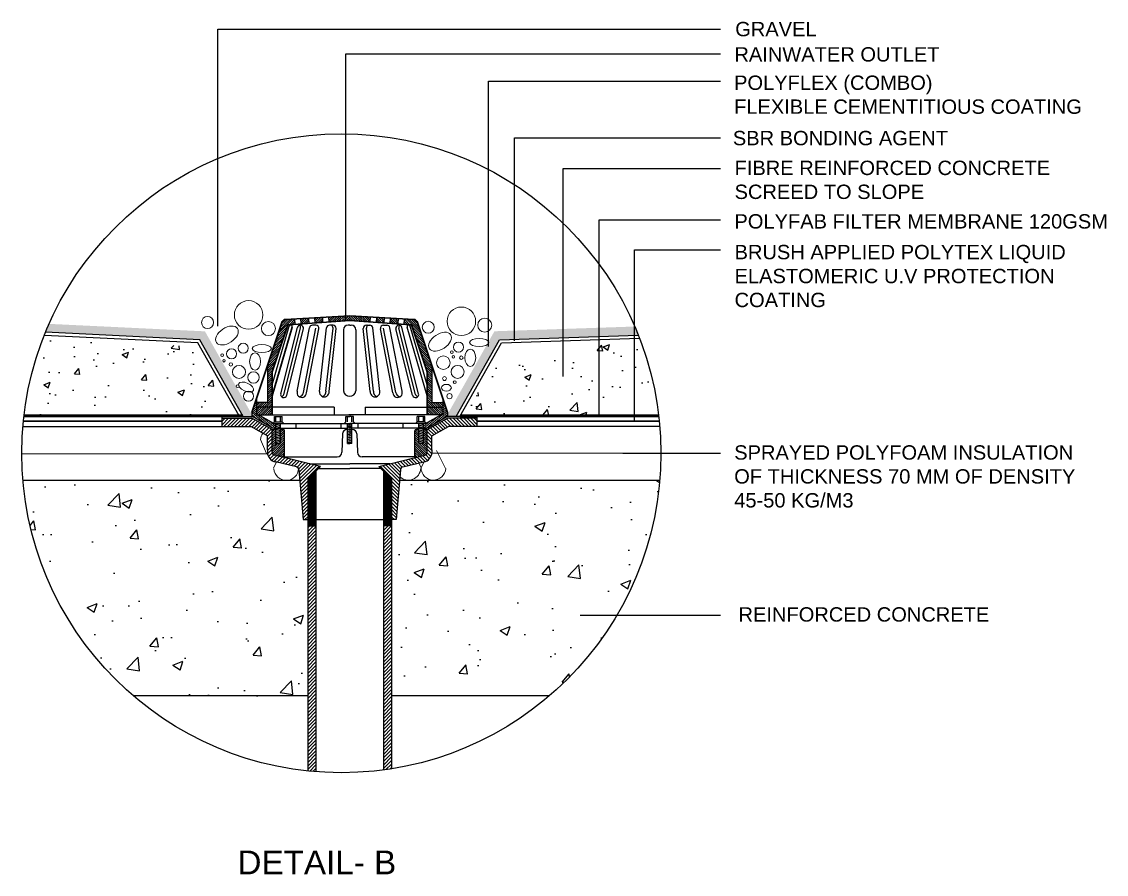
# Model space of a CAD drawing. Header units: centimetres. Extents: x 1605 to 42208, y -25271 to 62166.
# Drawn here: x 26863 to 41965, y 50290 to 62166 of the extents above; entities that cross this region are included whole.
import ezdxf

# ---------------------------------------------------------------- set-up
doc = ezdxf.new("R2010")
doc.units = ezdxf.units.CM
doc.header["$LTSCALE"] = 100
doc.header["$MEASUREMENT"] = 0
for name, color, linetype in [('1', 7, 'Continuous'), ('DET-DET', 4, 'Continuous'), ('LIST', 7, 'Continuous'), ('PL-BW', 1, 'Continuous'), ('WALL', 2, 'Continuous')]:
    doc.layers.add(name, color=color, linetype=linetype)
doc.styles.add('ARIAL', font='arial.ttf')
doc.styles.add('TITLE', font='arial.ttf', dxfattribs={"height": 100})
doc.linetypes.add('BATTING', pattern='A,0.0001,-0.1,[134,ltypeshp.shx,S=0.1,R=0,X=-0.1,Y=0],-0.2,[134,ltypeshp.shx,S=0.1,R=180,X=0.1,Y=0],-0.1', length=0.4001)
doc.dimstyles.get("Standard").update_dxf_attribs({"dimtxt": 0.18, "dimasz": 0.18, "dimexe": 0.18, "dimexo": 0.0625, "dimgap": 0.09, "dimtad": 0, "dimtih": 1, "dimtoh": 1, "dimdec": 4, "dimzin": 0, "dimdsep": 46, "dimtxsty": 'Standard', "dimcen": 0.09, "dimadec": 0, "dimazin": 0, "dimtfac": 1, "dimtdec": 4, "dimtofl": 0, "dimtmove": 0, "dimatfit": 3, "dimfxl": 1, "dimtolj": 1, "dimtzin": 0, "dimarcsym": 0})
pattern_1 = [(50, (-515741.3, 441520.3), (1434.5204, -125.5043), [150, -1650]), (355, (-515741.3, 441520.3), (-277.5027, 1504.3843), [120, -1320]), (100.4514, (-515621.8, 441509.8), (1157.0188, 1378.879), [127.4804, -1402.2842]), (46.1842, (-515741.3, 441920.3), (2134.482, -331.038), [225, -2475]), (96.6356, (-515563.4, 441892.7), (1869.3254, 1948.236), [191.2206, -2103.426]), (351.1842, (-515741.3, 441920.3), (1869.324, 1948.237), [180, -1980]), (21, (-515541.3, 441820.3), (1193.8141, -805.2378), [150, -1650]), (326, (-515541.3, 441820.3), (486.6307, 1450.3), [120, -1320]), (71.4514, (-515441.8, 441753.2), (1680.4453, 645.061), [127.4804, -1402.2842]), (37.5, (-515741.3, 441520.26), (24.3197, 665.7877), [0, -1304, 0, -1340, 0, -1325]), (7.5, (-515741.3, 441520.26), (526.1391, 788.8234), [0, -764, 0, -1274, 0, -505]), (327.5, (-516187.3, 441520.26), (1067.64487, -45.10974), [0, -500, 0, -1560, 0, -2070]), (317.5, (-516387.3, 441520.3), (1166.3723, 200.21), [0, -650, 0, -1036, 0, -1470])]

# ---------------------------------------------------------------- blocks, each defined once
blk = doc.blocks.new('*X6')
at = {"color": 0}
for p, q in [((1182, 432.4), (1185.8, 436.3)), ((1182.3, 425.7), (1193.3, 436.7)), ((1182.7, 419), (1200.8, 437.1)), ((1190, 419.2), (1206.8, 436.1)), ((1197.6, 419.8), (1207.2, 429.4)), ((1205.2, 420.3), (1207.6, 422.7)), ((1226.9, 434.9), (1230.7, 438.8)), ((1227.3, 428.2), (1238.2, 439.2)), ((1228, 421.9), (1245.7, 439.6)), ((1235.6, 422.5), (1251.7, 438.6)), ((1243.3, 423), (1252.1, 431.9)), ((1250.9, 423.6), (1252.5, 425.2)), ((1271.8, 437.4), (1275.7, 441.3)), ((1272.2, 430.7), (1283.1, 441.7)), ((1273.7, 425.2), (1290.6, 442.1)), ((1281.3, 425.7), (1298.1, 442.5)), ((1288.9, 426.3), (1305.6, 442.9)), ((1296.5, 426.8), (1313.1, 443.4)), ((1304.1, 427.3), (1320.6, 443.8)), ((1311.8, 427.9), (1328.1, 444.2)), ((1319.4, 428.4), (1335.6, 444.6)), ((1327, 429), (1338.7, 440.7)), ((1334.6, 429.5), (1338.7, 433.6))]:
    blk.add_line(p, q, dxfattribs=at)
blk = doc.blocks.new('*X7')
at = {"color": 0}
for p, q in [((1108.5, 387.2), (1155.8, 434.6)), ((1112, 397.9), (1148.3, 434.2)), ((1115.6, 408.5), (1140.8, 433.7)), ((1119.1, 419.1), (1133.4, 433.3)), ((1144.3, 416), (1161.9, 433.6)), ((1151.9, 416.5), (1162.3, 426.9)), ((1159.5, 417.1), (1162.6, 420.2)), ((1097.9, 355.4), (1129.5, 387.1)), ((1101.4, 366), (1133, 397.7)), ((1105, 376.6), (1136.6, 408.3)), ((1087.3, 323.6), (1118.9, 355.2)), ((1090.8, 334.2), (1122.4, 365.8)), ((1094.4, 344.8), (1126, 376.4)), ((1076.7, 291.8), (1108.3, 323.4)), ((1080.2, 302.4), (1111.8, 334)), ((1083.7, 313), (1115.4, 344.6)), ((1073.7, 281.7), (1104.8, 312.8)), ((1073.7, 274.6), (1101.2, 302.2)), ((1073.7, 267.6), (1097.7, 291.6)), ((1073.7, 260.5), (1094.2, 281)), ((1073.7, 253.4), (1090.6, 270.4)), ((1073.7, 246.4), (1088.7, 261.4)), ((1073.7, 239.3), (1088.7, 254.3)), ((1073.7, 232.2), (1088.7, 247.2)), ((1073.7, 225.1), (1088.7, 240.1)), ((1073.7, 218.1), (1088.7, 233.1)), ((1073.7, 211), (1088.7, 226)), ((1073.7, 203.9), (1088.7, 218.9)), ((1073.7, 196.9), (1088.7, 211.9)), ((1062.6, 150.5), (1088.7, 176.5)), ((1073.7, 189.8), (1088.7, 204.8)), ((1073.7, 182.7), (1088.7, 197.7)), ((1073.7, 175.7), (1088.7, 190.7)), ((1073.7, 168.6), (1088.7, 183.6)), ((1038.7, 161.9), (1042.3, 165.5)), ((1038.7, 154.8), (1049.3, 165.5)), ((1038.7, 147.7), (1041.4, 150.5)), ((1038.7, 140.7), (1048.5, 150.5)), ((1038.7, 133.6), (1055.6, 150.5)), ((1038.7, 126.5), (1062.6, 150.5)), ((1041.4, 150.5), (1056.4, 165.5)), ((1045, 125.8), (1069.7, 150.5)), ((1048.5, 150.5), (1063.5, 165.5)), ((1052.1, 125.8), (1076.8, 150.5)), ((1055.6, 150.5), (1070.6, 165.5)), ((1059.2, 125.8), (1083.8, 150.5)), ((1066.2, 125.8), (1088.7, 148.2)), ((1069.7, 150.5), (1088.7, 169.4)), ((1073.3, 125.8), (1088.7, 141.2)), ((1076.8, 150.5), (1088.7, 162.4)), ((1083.8, 150.5), (1088.7, 155.3)), ((1080.4, 125.8), (1088.7, 134.1)), ((1087.4, 125.8), (1088.7, 127))]:
    blk.add_line(p, q, dxfattribs=at)
blk = doc.blocks.new('*X4')
at = {"color": 0}
for p, q in [((1088.7, 70.4), (1096.8, 78.6)), ((1088.7, 77.5), (1089.8, 78.6)), ((1088.7, 63.4), (1101.2, 75.9)), ((1116.2, 76.7), (1118.1, 78.6)), ((1116.2, 69.7), (1125, 78.4)), ((1116.2, 62.6), (1128.5, 74.9)), ((1088.7, 56.3), (1101.2, 68.8)), ((1088.7, 49.2), (1101.2, 61.7)), ((1088.7, 42.2), (1101.2, 54.7)), ((1088.7, 35.1), (1101.2, 47.6)), ((1088.7, 28), (1101.2, 40.5)), ((1089.7, 0.7), (1128.7, 39.7)), ((1116.2, 55.5), (1128.7, 68)), ((1116.2, 48.4), (1128.7, 60.9)), ((1116.2, 41.4), (1128.7, 53.9)), ((1116.2, 34.3), (1128.7, 46.8)), ((1088.7, 20.9), (1101.2, 33.4)), ((1088.7, 13.9), (1107.6, 32.8)), ((1088.7, 6.8), (1114.7, 32.8)), ((1092.9, -3.1), (1128.7, 32.7)), ((1098.1, -5), (1128.7, 25.6)), ((1103.7, -6.4), (1128.7, 18.5)), ((1109.4, -7.8), (1128.7, 11.4)), ((1115.1, -9.2), (1128.7, 4.4)), ((1120.8, -10.6), (1128.7, -2.7)), ((1126.4, -12), (1128.7, -9.8))]:
    blk.add_line(p, q, dxfattribs=at)
blk = doc.blocks.new('*X3')
at = {"color": 0}
for p, q in [((1204.3, -124), (1218.7, -124)), ((1205.3, -123), (1218.7, -123)), ((1206.3, -122), (1218.7, -122)), ((1207.3, -121), (1218.7, -121)), ((1208.3, -120), (1218.7, -120)), ((1209.3, -119), (1218.7, -119)), ((1210.3, -118), (1218.7, -118)), ((1211.3, -117), (1218.7, -117)), ((1212.3, -116), (1218.7, -116)), ((1213.3, -115), (1218.7, -115)), ((1214.3, -114), (1218.7, -114)), ((1215.3, -113), (1218.7, -113)), ((1216.3, -112), (1218.7, -112)), ((1217.3, -111), (1218.7, -111)), ((1218.3, -110), (1218.7, -110)), ((1203.7, -125), (1218.7, -125)), ((1203.7, -126), (1218.7, -126)), ((1203.7, -127), (1218.7, -127)), ((1203.7, -128), (1218.7, -128)), ((1203.7, -129), (1218.7, -129)), ((1203.7, -130), (1218.7, -130)), ((1203.7, -131), (1218.7, -131)), ((1203.7, -132), (1218.7, -132)), ((1203.7, -133), (1218.7, -133)), ((1203.7, -134), (1218.7, -134)), ((1203.7, -135), (1218.7, -135)), ((1203.7, -136), (1218.7, -136)), ((1203.7, -137), (1218.7, -137)), ((1203.7, -138), (1218.7, -138)), ((1203.7, -139), (1218.7, -139)), ((1203.7, -140), (1218.7, -140)), ((1203.7, -141), (1218.7, -141)), ((1203.7, -142), (1218.7, -142)), ((1203.7, -143), (1218.7, -143)), ((1203.7, -144), (1218.7, -144)), ((1203.7, -145), (1218.7, -145)), ((1203.7, -146), (1218.7, -146)), ((1203.7, -147), (1218.7, -147)), ((1203.7, -148), (1218.7, -148)), ((1203.7, -149), (1218.7, -149)), ((1203.7, -150), (1218.7, -150)), ((1203.7, -151), (1218.7, -151)), ((1203.7, -152), (1218.7, -152)), ((1203.7, -153), (1218.7, -153)), ((1203.7, -154), (1218.7, -154)), ((1203.7, -155), (1218.7, -155)), ((1203.7, -156), (1218.7, -156)), ((1203.7, -157), (1218.7, -157)), ((1203.7, -158), (1218.7, -158)), ((1203.7, -159), (1218.7, -159)), ((1203.7, -160), (1218.7, -160)), ((1203.7, -161), (1218.7, -161)), ((1203.7, -162), (1218.7, -162)), ((1203.7, -163), (1218.7, -163)), ((1203.7, -164), (1218.7, -164)), ((1203.7, -165), (1218.7, -165)), ((1203.7, -166), (1218.7, -166)), ((1203.7, -167), (1218.7, -167)), ((1203.7, -168), (1218.7, -168)), ((1203.7, -169), (1218.7, -169)), ((1203.7, -170), (1218.7, -170)), ((1203.7, -171), (1218.7, -171)), ((1203.7, -172), (1218.7, -172)), ((1203.7, -173), (1218.7, -173)), ((1203.7, -174), (1218.7, -174)), ((1203.7, -175), (1218.7, -175)), ((1203.7, -176), (1218.7, -176)), ((1203.7, -177), (1218.7, -177)), ((1203.7, -178), (1218.7, -178)), ((1203.7, -179), (1218.7, -179)), ((1203.7, -180), (1218.7, -180)), ((1203.7, -181), (1218.7, -181)), ((1203.7, -182), (1218.7, -182)), ((1203.7, -183), (1218.7, -183)), ((1203.7, -184), (1218.7, -184)), ((1203.7, -185), (1218.7, -185)), ((1203.7, -186), (1218.7, -186)), ((1203.7, -187), (1218.7, -187)), ((1203.7, -188), (1218.7, -188)), ((1203.7, -189), (1218.7, -189)), ((1203.7, -190), (1218.7, -190)), ((1203.7, -191), (1218.7, -191)), ((1203.7, -192), (1218.7, -192)), ((1203.7, -193), (1218.7, -193)), ((1203.7, -194), (1218.7, -194)), ((1203.7, -195), (1218.7, -195)), ((1203.7, -196), (1218.7, -196)), ((1203.7, -197), (1218.7, -197)), ((1203.7, -198), (1218.7, -198)), ((1203.7, -199), (1218.7, -199)), ((1203.7, -200), (1218.7, -200)), ((1203.7, -201), (1218.7, -201)), ((1203.7, -202), (1218.7, -202)), ((1203.7, -203), (1218.7, -203)), ((1203.7, -204), (1218.7, -204)), ((1203.7, -205), (1218.7, -205)), ((1203.7, -206), (1218.7, -206)), ((1203.7, -207), (1218.7, -207)), ((1203.7, -208), (1218.7, -208)), ((1203.7, -209), (1218.7, -209)), ((1203.7, -210), (1218.7, -210)), ((1203.7, -211), (1218.7, -211)), ((1203.7, -212), (1218.7, -212)), ((1203.7, -213), (1218.7, -213)), ((1203.7, -214), (1218.7, -214)), ((1203.7, -215), (1218.7, -215)), ((1203.7, -216), (1218.7, -216)), ((1203.7, -217), (1218.7, -217)), ((1203.7, -218), (1218.7, -218)), ((1203.7, -219), (1218.7, -219)), ((1203.7, -220), (1218.7, -220)), ((1203.7, -221), (1218.7, -221)), ((1203.7, -222), (1218.7, -222)), ((1203.7, -223), (1218.7, -223)), ((1203.7, -224), (1218.7, -224)), ((1203.7, -225), (1218.7, -225)), ((1203.7, -226), (1218.7, -226)), ((1203.7, -227), (1218.7, -227)), ((1203.7, -228), (1218.7, -228)), ((1203.7, -229), (1218.7, -229)), ((1203.7, -230), (1218.7, -230)), ((1203.7, -231), (1218.7, -231)), ((1203.7, -232), (1218.7, -232))]:
    blk.add_line(p, q, dxfattribs=at)
blk = doc.blocks.new('*X5')
at = {"color": 0}
for p, q in [((1101.2, 93.2), (1116.2, 97.2)), ((1101.2, 88), (1116.2, 92)), ((1101.2, 82.8), (1116.2, 86.8)), ((1101.2, 77.7), (1116.2, 81.7)), ((1101.2, 72.5), (1116.2, 76.5)), ((1101.2, 67.3), (1116.2, 71.3)), ((1101.2, 62.1), (1116.2, 66.1)), ((1101.2, 56.9), (1116.2, 61)), ((1101.2, 51.8), (1116.2, 55.8)), ((1101.2, 46.6), (1116.2, 50.6)), ((1101.2, 41.4), (1116.2, 45.4)), ((1101.2, 36.2), (1116.2, 40.3)), ((1107.6, 32.8), (1116.2, 35.1))]:
    blk.add_line(p, q, dxfattribs=at)
blk = doc.blocks.new('*X8')
at = {"color": 0}
for p, q in [((1331.2, 92.7), (1338.7, 94.7)), ((1331.2, 87.5), (1338.7, 89.5)), ((1331.2, 82.3), (1338.7, 84.3)), ((1331.2, 77.2), (1338.7, 79.2)), ((1331.2, 72), (1338.7, 74)), ((1331.2, 66.8), (1338.7, 68.8)), ((1331.2, 61.6), (1338.7, 63.6)), ((1331.2, 56.5), (1338.7, 58.5)), ((1331.2, 51.3), (1338.7, 53.3)), ((1331.2, 46.1), (1338.7, 48.1)), ((1331.2, 40.9), (1338.7, 42.9)), ((1331.2, 35.8), (1338.7, 37.8))]:
    blk.add_line(p, q, dxfattribs=at)

msp = doc.modelspace()

# ---------------------------------------------------------------- hatches: boundary and pattern name
at = {"layer": '1'}
h = msp.add_hatch(color=5, dxfattribs=at)
h.paths.add_polyline_path([(29415, 57853), (28852, 57880), (28852, 57760), (29343, 57736), (29948, 56665), (30069, 56665), (30069, 56694), (29854, 57076, -0.085646), (29850, 57082)])
edge = h.paths.add_edge_path()
edge.add_arc((31314, 56155), 4450, 156.1057, 157.7531)
edge.add_line((27195, 57840), (28852, 57760))
edge.add_line((28852, 57760), (28852, 57880))
edge.add_line((28852, 57880), (27245, 57957))
edge = h.paths.add_edge_path()
edge.add_arc((31314, 56155), 4450, 21.7245, 23.3753)
edge.add_line((35399, 57920), (33446, 57854))
edge.add_line((33446, 57854), (33363, 57709))
edge.add_line((33363, 57709), (33364, 57708))
edge.add_line((33364, 57708), (33364, 57707))
edge.add_line((33364, 57707), (33364, 57706))
edge.add_line((33364, 57706), (33364, 57706))
edge.add_line((33364, 57706), (33365, 57705))
edge.add_line((33365, 57705), (33365, 57704))
edge.add_line((33365, 57704), (33365, 57703))
edge.add_line((33365, 57703), (33365, 57703))
edge.add_line((33365, 57703), (33365, 57702))
edge.add_line((33365, 57702), (33365, 57701))
edge.add_line((33365, 57701), (33365, 57700))
edge.add_line((33365, 57700), (33366, 57700))
edge.add_line((33366, 57700), (33366, 57699))
edge.add_line((33366, 57699), (33366, 57698))
edge.add_line((33366, 57698), (33366, 57697))
edge.add_line((33366, 57697), (33366, 57697))
edge.add_line((33366, 57697), (33365, 57696))
edge.add_line((33365, 57696), (33365, 57695))
edge.add_line((33365, 57695), (33365, 57694))
edge.add_line((33365, 57694), (33365, 57694))
edge.add_line((33365, 57694), (33365, 57693))
edge.add_line((33365, 57693), (33365, 57692))
edge.add_line((33365, 57692), (33365, 57691))
edge.add_line((33365, 57691), (33364, 57691))
edge.add_line((33364, 57691), (33364, 57690))
edge.add_line((33364, 57690), (33364, 57689))
edge.add_line((33364, 57689), (33364, 57688))
edge.add_line((33364, 57688), (33363, 57688))
edge.add_line((33363, 57688), (33363, 57687))
edge.add_line((33363, 57687), (33363, 57686))
edge.add_line((33363, 57686), (33362, 57686))
edge.add_line((33362, 57686), (33362, 57685))
edge.add_line((33362, 57685), (33361, 57684))
edge.add_line((33361, 57684), (33361, 57683))
edge.add_line((33361, 57683), (33361, 57683))
edge.add_line((33361, 57683), (33360, 57682))
edge.add_line((33360, 57682), (33360, 57681))
edge.add_line((33360, 57681), (33359, 57680))
edge.add_line((33359, 57680), (33358, 57680))
edge.add_line((33358, 57680), (33358, 57679))
edge.add_line((33358, 57679), (33357, 57678))
edge.add_line((33357, 57678), (33357, 57678))
edge.add_line((33357, 57678), (33356, 57677))
edge.add_line((33356, 57677), (33355, 57676))
edge.add_line((33355, 57676), (33355, 57676))
edge.add_line((33355, 57676), (33354, 57675))
edge.add_line((33354, 57675), (33353, 57674))
edge.add_line((33353, 57674), (33352, 57674))
edge.add_line((33352, 57674), (33352, 57673))
edge.add_line((33352, 57673), (33351, 57672))
edge.add_line((33351, 57672), (33350, 57671))
edge.add_line((33350, 57671), (33349, 57671))
edge.add_line((33349, 57671), (33348, 57670))
edge.add_line((33348, 57670), (33348, 57670))
edge.add_line((33348, 57670), (33347, 57669))
edge.add_line((33347, 57669), (33346, 57668))
edge.add_line((33346, 57668), (33345, 57668))
edge.add_line((33345, 57668), (33344, 57667))
edge.add_line((33344, 57667), (33343, 57666))
edge.add_line((33343, 57666), (33342, 57666))
edge.add_line((33342, 57666), (33341, 57665))
edge.add_line((33341, 57665), (33340, 57664))
edge.add_line((33340, 57664), (33339, 57664))
edge.add_line((33339, 57664), (33338, 57663))
edge.add_line((33338, 57663), (32791, 56694))
edge.add_line((32791, 56694), (32791, 56665))
edge.add_line((32791, 56665), (32912, 56665))
edge.add_line((32912, 56665), (33517, 57737))
edge.add_line((33517, 57737), (35448, 57802))
h = msp.add_hatch(dxfattribs=at)
h.set_pattern_fill('AR-CONC', color=225, scale=130, style=0)
h.set_pattern_definition([(50, (-515741.3, 441520.26), (932.4382, -81.5778), [97.5, -1072.5]), (355, (-515741.3, 441520.3), (-180.3767, 977.8498), [78, -858]), (100.4514, (-515663.6, 441513.5), (752.0622, 896.2714), [82.8622, -911.4847]), (46.1842, (-515741.3, 441780.3), (1387.4134, -215.1747), [146.25, -1608.75]), (96.6356, (-515625.7, 441762.3), (1215.0615, 1266.3532), [124.2934, -1367.227]), (351.1842, (-515741.3, 441780.3), (1215.0605, 1266.3542), [117, -1287]), (21, (-515611.3, 441715.26), (775.9792, -523.4046), [97.5, -1072.5]), (326, (-515611.3, 441715.3), (316.3099, 942.695), [78, -858]), (71.4514, (-515546.7, 441671.6), (1092.2894, 419.2896), [82.8622, -911.4847]), (37.5, (-515741.32, 441520.26), (15.80781, 432.76201), [0, -847.6, 0, -871, 0, -861.25]), (7.5, (-515741.3, 441520.26), (341.9904, 512.73523), [0, -496.6, 0, -828.1, 0, -328.25]), (327.5, (-516031.22, 441520.26), (693.96917, -29.32133), [0, -325, 0, -1014, 0, -1345.5]), (317.5, (-516161.2, 441520.26), (758.142, 130.1365), [0, -422.5, 0, -673.4, 0, -955.5])])
edge = h.paths.add_edge_path()
edge.add_arc((31314, 56155), 4450, 159.1132, 173.2623)
edge.add_line((26894, 56677), (29826, 56677))
edge.add_line((29826, 56677), (29284, 57639))
edge.add_line((29284, 57639), (27156, 57741))
edge = h.paths.add_edge_path()
edge.add_arc((31314, 56155), 4450, 6.7377, 20.362)
edge.add_line((35486, 57703), (33576, 57639))
edge.add_line((33576, 57639), (33034, 56677))
edge.add_line((33034, 56677), (35733, 56677))
h = msp.add_hatch(dxfattribs=at)
h.set_pattern_fill('AR-CONC', color=1, scale=200, style=0)
h.set_pattern_definition(pattern_1)
edge = h.paths.add_edge_path()
edge.add_arc((31314, 56155), 4450, 184.8707, 229.3771)
edge.add_line((28416, 52777), (30847, 52777))
edge.add_line((30847, 52777), (30847, 55231))
edge.add_line((30847, 55231), (30782, 55231))
edge.add_line((30782, 55231), (30736, 55777))
edge.add_line((30736, 55777), (26879, 55777))
h = msp.add_hatch(dxfattribs=at)
h.set_pattern_fill('AR-CONC', color=1, scale=200, style=0)
h.set_pattern_definition(pattern_1)
edge = h.paths.add_edge_path()
edge.add_arc((31314, 56155), 4450, 310.6229, 355.1293)
edge.add_line((35748, 55777), (32123, 55777))
edge.add_line((32123, 55777), (32078, 55231))
edge.add_line((32078, 55231), (32013, 55231))
edge.add_line((32013, 55231), (32013, 52777))
edge.add_line((32013, 52777), (34211, 52777))
at = {"layer": 'PL-BW', "lineweight": 13, "ltscale": 5, "true_color": 0x949494}
h = msp.add_hatch(dxfattribs=at)
h.set_pattern_fill('ANSI31', color=252, scale=280, style=0)
h.set_pattern_definition([(45, (-2118005.088, 1119646.713), (-24.74873734, 24.74873734), [])])
h.paths.add_polyline_path([(30069, 56643), (29653, 56643), (29653, 56527), (30055, 56527), (30285, 56396), (30285, 56203), (30285, 56166, 0.377109), (30398, 56037), (30693, 55964), (30693, 55964, -0.308283), (30724, 55926), (30782, 55231), (30847, 55231), (30847, 55792), (31024, 55970), (30383, 56128, -0.345001), (30350, 56170), (30350, 56484)])
h = msp.add_hatch(dxfattribs=at)
h.set_pattern_fill('ANSI31', color=252, scale=280, style=0)
h.set_pattern_definition([(135, (2180865.047, 1119646.713), (24.74873734, 24.74873734), [])])
h.paths.add_polyline_path([(32791, 56643), (33207, 56643), (33207, 56527), (32805, 56527), (32575, 56396), (32575, 56203), (32575, 56166, -0.377109), (32462, 56037), (32167, 55964), (32167, 55964, 0.308283), (32136, 55926), (32078, 55231), (32013, 55231), (32013, 55792), (31836, 55970), (32477, 56128, 0.345001), (32510, 56170), (32510, 56484)])
h = msp.add_hatch(dxfattribs=at)
h.set_pattern_fill('ANSI31', color=252, scale=280, style=0)
h.set_pattern_definition([(45, (-513745.82, 441520.258), (-24.7487373, 24.7487373), [])])
edge = h.paths.add_edge_path()
edge.add_arc((31314, 56155), 4450, 277.5519, 279.0433)
edge.add_line((32013, 51760), (32013, 55144))
edge.add_line((32013, 55144), (31899, 55144))
edge.add_line((31899, 55144), (31899, 51743))
edge = h.paths.add_edge_path()
edge.add_arc((31314, 56155), 4450, 263.978, 265.4601)
edge.add_line((30961, 51718), (30961, 55144))
edge.add_line((30961, 55144), (30847, 55144))
edge.add_line((30847, 55144), (30847, 51729))

# ---------------------------------------------------------------- linework, layer by layer
at = {"color": 0, "lineweight": 5}
for p, q in [((30092, 56788), (30134, 56753)), ((30099, 56811), (30134, 56781)), ((30106, 56833), (30134, 56809)), ((30114, 56855), (30134, 56838)), ((30121, 56877), (30134, 56866)), ((30128, 56899), (30134, 56894)), ((32732, 56899), (32726, 56894)), ((32739, 56877), (32726, 56866)), ((32746, 56855), (32726, 56838)), ((32754, 56833), (32726, 56809)), ((32761, 56811), (32726, 56781)), ((32768, 56788), (32726, 56753)), ((30069, 56695), (30166, 56613)), ((30070, 56722), (30271, 56553)), ((30077, 56744), (30134, 56697)), ((30084, 56766), (30134, 56725)), ((30141, 56691), (30361, 56506)), ((30204, 56666), (30396, 56505)), ((32656, 56666), (32464, 56505)), ((32719, 56691), (32499, 56506)), ((32791, 56723), (32589, 56553)), ((32791, 56695), (32693, 56613)), ((32776, 56766), (32726, 56725)), ((32783, 56744), (32726, 56697)), ((30308, 56607), (30404, 56526)), ((30386, 56570), (30404, 56555)), ((32552, 56607), (32456, 56526)), ((32474, 56570), (32456, 56555))]:
    msp.add_line(p, q, dxfattribs=at)
at = {"color": 0}
for p, q in [((30069, 56666), (30071, 56665)), ((32791, 56666), (32789, 56665))]:
    msp.add_line(p, q, dxfattribs=at)
at = {"layer": '1', "color": 252, "const_width": 20.2}
for points in [[(26886, 56602), (29653, 56602)], [(33207, 56602), (35742, 56602)]]:
    msp.add_lwpolyline(points, dxfattribs=at)
at = {"layer": 'DET-DET', "color": 0, "lineweight": 30}
for p, q in [((30530, 58019), (31430, 58069)), ((30582, 57944), (31430, 58004)), ((32329, 58019), (31430, 58069)), ((32278, 57944), (31430, 58004)), ((30069, 56721), (30492, 57989)), ((30350, 57290), (30563, 57929)), ((30350, 56955), (30630, 57911)), ((32510, 57290), (32297, 57929)), ((32791, 56721), (32368, 57989)), ((30350, 57290), (30350, 56691)), ((32510, 57290), (32510, 56691))]:
    msp.add_line(p, q, dxfattribs=at)
at = {"layer": 'DET-DET', "color": 0}
for p, q in [((30670, 57950), (30666, 58026)), ((30756, 57956), (30752, 58031)), ((30864, 57964), (30860, 58037)), ((30950, 57970), (30946, 58042)), ((31058, 57978), (31054, 58048)), ((31144, 57984), (31140, 58053)), ((31716, 57984), (31720, 58053)), ((31802, 57978), (31806, 58048)), ((31910, 57970), (31914, 58042)), ((31996, 57964), (32000, 58037)), ((32104, 57956), (32108, 58031)), ((32190, 57950), (32194, 58026)), ((30350, 57109), (30588, 57924)), ((30470, 56984), (30702, 57907)), ((30512, 56973), (30744, 57896)), ((30554, 56962), (30786, 57886)), ((30701, 57020), (30871, 57904)), ((30744, 57939), (30744, 57939)), ((30787, 57003), (30959, 57896)), ((30829, 56995), (31001, 57888)), ((30959, 57939), (30913, 57939)), ((31010, 57015), (31108, 57901)), ((31100, 57019), (31198, 57896)), ((31143, 57015), (31241, 57891)), ((31198, 57939), (31151, 57939)), ((31344, 57875), (31344, 57024)), ((31430, 57939), (31408, 57939)), ((31430, 57939), (31452, 57939)), ((31516, 57875), (31516, 57024)), ((31717, 57015), (31619, 57891)), ((31662, 57939), (31709, 57939)), ((31760, 57019), (31662, 57896)), ((31850, 57015), (31752, 57901)), ((32031, 56995), (31859, 57888)), ((31901, 57939), (31946, 57939)), ((32073, 57003), (31901, 57896)), ((32159, 57020), (31989, 57904)), ((32306, 56962), (32074, 57886)), ((32116, 57939), (32116, 57939)), ((32348, 56973), (32116, 57896)), ((32390, 56984), (32158, 57907)), ((32510, 56955), (32230, 57911)), ((32510, 57109), (32272, 57924)), ((30285, 57369), (30285, 56862)), ((32575, 57369), (32575, 56862)), ((30134, 56916), (30134, 56691)), ((30285, 56862), (30134, 56862)), ((31214, 56798), (30134, 56798)), ((31214, 56798), (31214, 56691)), ((31646, 56798), (32726, 56798)), ((31646, 56798), (31646, 56691)), ((32575, 56862), (32726, 56862)), ((32726, 56916), (32726, 56691)), ((29652, 56665), (30075, 56665)), ((29653, 56527), (29653, 56677)), ((29653, 56643), (30069, 56643)), ((30069, 56721), (30069, 56665)), ((30350, 56484), (30069, 56643)), ((30341, 56514), (30075, 56665)), ((30134, 56691), (31442, 56691)), ((30373, 56570), (30160, 56691)), ((30382, 56669), (30490, 56669)), ((30382, 56592), (30382, 56669)), ((30404, 56592), (30404, 56669)), ((30469, 56592), (30469, 56669)), ((30490, 56592), (30490, 56669)), ((31376, 56592), (31376, 56669)), ((31376, 56669), (31430, 56669)), ((31398, 56592), (31398, 56669)), ((32726, 56691), (31418, 56691)), ((31484, 56669), (31430, 56669)), ((31462, 56592), (31462, 56669)), ((31484, 56592), (31484, 56669)), ((32478, 56669), (32370, 56669)), ((32370, 56592), (32370, 56669)), ((32391, 56592), (32391, 56669)), ((32456, 56592), (32456, 56669)), ((32478, 56592), (32478, 56669)), ((32487, 56570), (32700, 56691)), ((32510, 56484), (32791, 56643)), ((32510, 56484), (32791, 56643)), ((32519, 56514), (32785, 56665)), ((33093, 56665), (32785, 56665)), ((32791, 56721), (32791, 56665)), ((32985, 56643), (32791, 56643)), ((33207, 56643), (32791, 56643)), ((33093, 56643), (32985, 56643)), ((33093, 56665), (33093, 56643)), ((33207, 56527), (33207, 56677)), ((29653, 56527), (30055, 56527)), ((30285, 56396), (30055, 56527)), ((30344, 56487), (30404, 56487)), ((30350, 56170), (30350, 56484)), ((30365, 56574), (30382, 56592)), ((30373, 56570), (31430, 56570)), ((30373, 56505), (31398, 56505)), ((30382, 56592), (30490, 56592)), ((30404, 56289), (30404, 56570)), ((30469, 56289), (30469, 56570)), ((30469, 56487), (30501, 56487)), ((30512, 56570), (30490, 56592)), ((30685, 56505), (30685, 56570)), ((31311, 56505), (31311, 56570)), ((31354, 56570), (31376, 56592)), ((31395, 56487), (31398, 56487)), ((31398, 56289), (31398, 56570)), ((32487, 56570), (31430, 56570)), ((31462, 56289), (31462, 56570)), ((32487, 56505), (31462, 56505)), ((31465, 56487), (31462, 56487)), ((31506, 56570), (31484, 56592)), ((31549, 56505), (31549, 56570)), ((32175, 56505), (32175, 56570)), ((32348, 56570), (32370, 56592)), ((32391, 56487), (32359, 56487)), ((32478, 56592), (32370, 56592)), ((32391, 56289), (32391, 56570)), ((32456, 56289), (32456, 56570)), ((32516, 56487), (32456, 56487)), ((32495, 56574), (32478, 56592)), ((32510, 56170), (32510, 56484)), ((32575, 56396), (32805, 56527)), ((33207, 56527), (32805, 56527)), ((33266, 56527), (32812, 56527)), ((30285, 56203), (30285, 56396)), ((30523, 56093), (30523, 56466)), ((31330, 56424), (31323, 56168)), ((31529, 56424), (31537, 56168)), ((32337, 56093), (32337, 56466)), ((32575, 56203), (32575, 56396)), ((30285, 56203), (30285, 56166)), ((30404, 56289), (30469, 56289)), ((31398, 56289), (31430, 56289)), ((31462, 56289), (31430, 56289)), ((32456, 56289), (32391, 56289)), ((32575, 56203), (32575, 56166)), ((31024, 55970), (30383, 56128)), ((30691, 55965), (30398, 56037)), ((30523, 56105), (31258, 56105)), ((32337, 56105), (31602, 56105)), ((31836, 55970), (32477, 56128)), ((32169, 55965), (32462, 56037)), ((32169, 55965), (32462, 56037)), ((30724, 55926), (30782, 55231)), ((30847, 55792), (31024, 55970)), ((30856, 55795), (30947, 55886)), ((30867, 56008), (31430, 56008)), ((30961, 55907), (30961, 51718)), ((30998, 55944), (31430, 55944)), ((31993, 56008), (31430, 56008)), ((31862, 55944), (31430, 55944)), ((32013, 55792), (31836, 55970)), ((31899, 55907), (31899, 51743)), ((32004, 55795), (31913, 55886)), ((32136, 55926), (32078, 55231)), ((30847, 55792), (30847, 55144)), ((32013, 55792), (32013, 51760)), ((30847, 55144), (30847, 51729)), ((30961, 55231), (31899, 55231))]:
    msp.add_line(p, q, dxfattribs=at)
at = {"layer": 'DET-DET'}
for p, q in [((30782, 55231), (30847, 55231)), ((32078, 55231), (32013, 55231))]:
    msp.add_line(p, q, dxfattribs=at)
at = {"layer": 'DET-DET', "color": 3}
for p, q in [((30847, 55144), (30961, 55144)), ((32013, 55144), (31899, 55144))]:
    msp.add_line(p, q, dxfattribs=at)
at = {"layer": 'DET-DET', "color": 50, "lineweight": 9}
for centre, radius in [((30023, 58082), 199), ((32985, 57993), 199), ((29451, 57976), 83.6), ((32524, 57909), 83.6), ((33310, 57939), 97.7), ((30298, 57892), 97.7), ((32945, 57634), 69.8), ((29654, 57522), 18), ((29786, 57540), 69.8), ((29948, 57618), 69.8), ((32853, 57563), 18), ((29680, 57443), 17.1), ((29775, 57392), 24), ((32734, 57416), 94.4), ((32874, 57498), 17.1), ((32984, 57486), 24), ((29889, 57287), 90.7), ((30090, 57211), 79.8), ((32933, 57288), 90.7), ((29870, 57089), 20.5), ((32750, 57195), 26.8), ((32893, 57145), 20.5), ((30021, 56950), 69.8), ((32820, 56950), 37.6)]:
    msp.add_circle(centre, radius, dxfattribs=at)
at = {"layer": 'DET-DET', "color": 0, "lineweight": 30}
for centre, radius, start, end in [((30533, 57976), 43.2, 93.1946, 161.5651), ((32327, 57976), 43.2, 18.4349, 86.8054), ((30583, 57922), 21.6, 94.0597, 161.5651), ((32277, 57922), 21.6, 18.4349, 85.9403)]:
    msp.add_arc(centre, radius, start, end, dxfattribs=at)
at = {"layer": 'DET-DET', "color": 0}
for centre, radius, start, end in [((30609, 57918), 21.6, 343.7042, 163.7042), ((30744, 57896), 43.2, 90, 165.8911), ((30702, 57907), 43.2, 345.8911, 46.0746), ((30744, 57896), 43.2, 345.8911, 90), ((30913, 57896), 43.2, 90, 169.088), ((30959, 57896), 43.2, 349.088, 90), ((31151, 57896), 43.2, 90, 173.6773), ((31155, 57901), 43.2, 353.6773, 62.8571), ((31198, 57896), 43.2, 353.6773, 90), ((31408, 57875), 64.8, 90, 180), ((31452, 57875), 64.8, 0, 90), ((31662, 57896), 43.2, 90, 186.3227), ((31705, 57901), 43.2, 117.1429, 186.3227), ((31709, 57896), 43.2, 6.3227, 90), ((31901, 57896), 43.2, 90, 190.912), ((31946, 57896), 43.2, 10.912, 90), ((32116, 57896), 43.2, 90, 194.1089), ((32158, 57907), 43.2, 133.9254, 194.1089), ((32116, 57896), 43.2, 14.1089, 90), ((32251, 57918), 21.6, 16.2958, 196.2958), ((30512, 56973), 43.4, 165.2617, 345.2617), ((30470, 56984), 43.4, 285.7256, 345.2617), ((30763, 56999), 66.1, 161.0724, 356.7104), ((30721, 57007), 66.1, 278.1704, 356.7104), ((31077, 57007), 67, 173.0152, 6.2484), ((31034, 57012), 67, 282.4806, 6.2484), ((31430, 57036), 87.4, 188.4883, 351.5117), ((31783, 57007), 67, 173.7516, 6.9848), ((31826, 57012), 67, 173.7516, 257.5194), ((32097, 56999), 66.1, 183.2896, 18.9276), ((32139, 57007), 66.1, 183.2896, 261.8296), ((32348, 56973), 43.4, 194.7383, 14.7383), ((32390, 56984), 43.4, 194.7383, 254.2744), ((30373, 56570), 64.8, 240.3501, 270), ((30501, 56466), 21.6, 0, 90), ((31395, 56422), 64.8, 90, 178.2385), ((31465, 56422), 64.8, 1.7615, 90), ((32359, 56466), 21.6, 90, 180), ((32487, 56570), 64.8, 270, 299.6499), ((30415, 56166), 130, 180, 262.6476), ((30393, 56170), 43.2, 180, 256.1379), ((31258, 56170), 64.8, 270, 358.2385), ((31602, 56170), 64.8, 181.7615, 270), ((32445, 56166), 130, 277.3524, 0), ((32445, 56166), 130, 277.3524, 0), ((32467, 56170), 43.2, 283.8621, 0), ((30681, 55923), 43.2, 4.7636, 76.1379), ((32179, 55923), 43.2, 103.8621, 175.2364)]:
    msp.add_arc(centre, radius, start, end, dxfattribs=at)
at = {"layer": 'DET-DET', "color": 50, "lineweight": 9}
for centre in [(29721, 57795), (32688, 57709)]:
    msp.add_ellipse(centre, major_axis=(147, 98), ratio=0.599221, start_param=-3.141592653589793, end_param=3.141592653589793, dxfattribs=at)
at = {"layer": 'DET-DET', "color": 50, "lineweight": 9, "extrusion": (0, 0, -1)}
for centre in [(33233, 57698), (30207, 57613)]:
    msp.add_ellipse(centre, major_axis=(-133, 0), ratio=0.427071, dxfattribs=at)
at = {"layer": 'DET-DET', "color": 50, "lineweight": 9}
for centre, major_axis, ratio in [((30112, 57433), (0, -122), 0.620234), ((33109, 57485), (0, -122), 0.620234), ((29988, 57077), (103, -48), 0.498956), ((32777, 57068), (-69, 0), 0.671335)]:
    msp.add_ellipse(centre, major_axis=major_axis, ratio=ratio, dxfattribs=at)
at = {"layer": 'PL-BW', "color": 7}
for p, q in [((29343, 57736), (27195, 57840)), ((29316, 57692), (27179, 57795)), ((33517, 57737), (35448, 57802)), ((33544, 57693), (35464, 57757)), ((26879, 56527), (29653, 56527)), ((35748, 56527), (32812, 56527))]:
    msp.add_line(p, q, dxfattribs=at)
at = {"layer": 'PL-BW', "color": 7, "lineweight": 50}
for p, q in [((29941, 56677), (26894, 56677)), ((35733, 56677), (32970, 56677))]:
    msp.add_line(p, q, dxfattribs=at)
at = {"layer": 'PL-BW', "color": 0}
for p, q in [((31398, 56527), (31462, 56527)), ((31430, 56527), (31430, 56427))]:
    msp.add_line(p, q, dxfattribs=at)
at = {"layer": 'PL-BW', "color": 152, "lineweight": 15, "true_color": 0x0957c3}
for p, q in [((30189, 56348), (30271, 56152)), ((32765, 55942), (32640, 56193)), ((30370, 55947), (30409, 56034)), ((32424, 55952), (32467, 56038)), ((32424, 55952), (32394, 56020))]:
    msp.add_line(p, q, dxfattribs=at)
at = {"layer": 'PL-BW', "color": 152, "linetype": 'BATTING', "lineweight": 15, "ltscale": 940, "true_color": 0x0957c3}
for p, q in [((26863, 56147), (30286, 56147)), ((32574, 56156), (35764, 56154))]:
    msp.add_line(p, q, dxfattribs=at)
at = {"layer": 'PL-BW', "color": 152, "lineweight": 13, "true_color": 0x0957c3}
for q in [(30693, 55964), (30703, 55960)]:
    msp.add_line((30699, 55952), q, dxfattribs=at)
at = {"layer": 'PL-BW'}
msp.add_circle((31314, 56155), 4450, dxfattribs=at)
at = {"layer": 'PL-BW', "color": 152, "lineweight": 15, "true_color": 0x0957c3}
for centre, start, end in [((30361, 56337), 145.9294, 176.3651), ((30547, 55948), 183.6349, 358.6404), ((32248, 55953), 225.8737, 356.3651), ((32596, 55953), 180.3494, 356.3651)]:
    msp.add_arc(centre, 172, start, end, dxfattribs=at)
at = {"layer": 'WALL', "color": 7}
for p, q in [((29890, 56677), (29316, 57692)), ((29948, 56665), (29343, 57736)), ((32912, 56665), (33517, 57737)), ((32964, 56665), (33544, 57693)), ((30736, 55777), (26879, 55777)), ((35748, 55777), (32123, 55777)), ((30847, 52777), (28416, 52777)), ((34211, 52777), (32013, 52777))]:
    msp.add_line(p, q, dxfattribs=at)

# ---------------------------------------------------------------- block references
at = {"layer": 'DET-DET', "color": 252, "lineweight": 13, "true_color": 0x949494}
for name, p, xscale, yscale, zscale in [('*X7', (25647, 56148), 4.319999999366701, 4.319999999366701, 4.319999999366701), ('*X6', (25647, 56148), 4.319999999366701, 4.319999999366701, 4.319999999366701), ('*X6', (37213, 56148), -4.319999999366701, 4.319999999599531, 4.32), ('*X7', (37213, 56148), -4.319999999366701, 4.319999999599531, 4.32), ('*X4', (25647, 56148), 4.319999999366701, 4.319999999366701, 4.319999999366701), ('*X5', (25647, 56148), 4.319999999366701, 4.319999999366701, 4.319999999366701), ('*X8', (25647, 56148), 4.319999999366701, 4.319999999366701, 4.319999999366701), ('*X8', (37213, 56148), -4.319999999366701, 4.319999999599531, 4.32), ('*X4', (37213, 56148), -4.319999999366701, 4.319999999599531, 4.32), ('*X5', (37213, 56148), -4.319999999366701, 4.319999999599531, 4.32)]:
    msp.add_blockref(name, p, dxfattribs=dict(at, xscale=xscale, yscale=yscale, zscale=zscale))
at = {"layer": 'DET-DET', "color": 0, "linetype": 'Continuous', "yscale": 6.04799999948591}
for p, xscale, zscale in [((23577, 56549), 6.04799999948591, 6.04799999948591), ((39283, 56549), -6.047999999020249, 6.047999999999999)]:
    msp.add_blockref('*X3', p, dxfattribs=dict(at, xscale=xscale, zscale=zscale))

# ---------------------------------------------------------------- texts
at = {"layer": 'LIST', "color": 5, "lineweight": 30, "style": 'TITLE'}
msp.add_text(' DETAIL- B', height=331.2, dxfattribs=at).set_placement((29739, 50290))
at = {"layer": 'WALL', "color": 2, "char_height": 200, "attachment_point": 1, "style": 'ARIAL'}
for s, insert in [('GRAVEL', (36798, 62163)), ('RAINWATER OUTLET', (36787, 61811)), ('POLYFLEX (COMBO)\\PFLEXIBLE CEMENTITIOUS COATING', (36782, 61416)), ('SBR BONDING AGENT', (36765, 60645)), ('FIBRE REINFORCED CONCRETE\\PSCREED TO SLOPE', (36789, 60230)), ('POLYFAB FILTER MEMBRANE 120GSM', (36787, 59485)), ('BRUSH APPLIED POLYTEX LIQUID\\PELASTOMERIC U.V PROTECTION\\PCOATING', (36789, 59057)), ('SPRAYED POLYFOAM INSULATION\\POF THICKNESS 70 MM OF DENSITY\\P45-50 KG/M3', (36784, 56266)), ('REINFORCED CONCRETE', (36844, 54010))]:
    msp.add_mtext(s, dxfattribs=dict(at, insert=insert))

# ---------------------------------------------------------------- leaders
at = {"layer": '1', "color": 7}
for points in [[(29596, 57927), (29596, 62062), (36591, 62062)], [(31375, 58010), (31375, 61719), (36591, 61719)], [(33365, 57643), (33365, 61337), (36591, 61337)], [(33727, 57721), (33727, 60548), (36591, 60548)], [(34403, 57223), (34403, 60121), (36591, 60121)], [(34904, 56677), (34904, 59408), (36591, 59408)], [(35398, 56602), (35398, 58987), (36591, 58987)], [(35232, 56154), (36591, 56154)], [(34639, 53898), (36591, 53898)]]:
    msp.add_leader(points, dimstyle='Standard', override={"dimgap": 75, "dimtad": 0}, dxfattribs=at)

doc.saveas('drawing.dxf')
